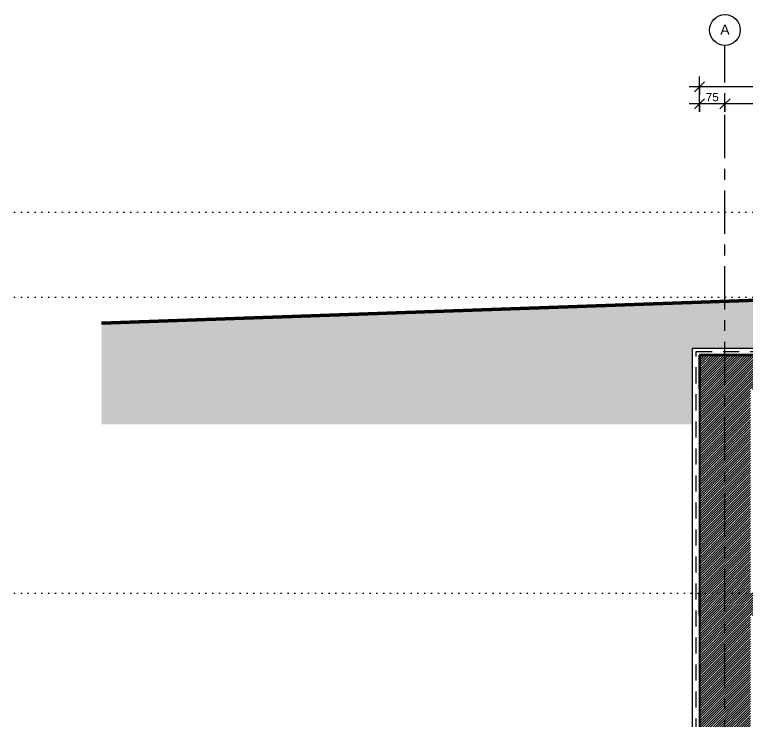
# Model space of a CAD drawing. Header units: centimetres. Extents: x 1976 to 8269, y 9888 to 14030.
# Drawn here: x 1976 to 4126, y 11959 to 14030 of the extents above; entities that cross this region are included whole.
import ezdxf

# ---------------------------------------------------------------- set-up
doc = ezdxf.new("R2010")
doc.units = ezdxf.units.CM
doc.header["$LTSCALE"] = 200
for name, pattern in [('Dot 1mm', [0.1, 0, -0.1]), ('Grid Line 1_4_', [1.11125, 0.635, -0.15875, 0.15875, -0.15875]), ('Overhead', [0.396875, 0.238125, -0.15875])]:
    doc.linetypes.add(name, pattern=pattern)
for name, color, linetype, lineweight in [('A-ANNO-DIMS', 211, 'Continuous', 9), ('A-ANNO-DIMS-100', 211, 'Continuous', 9), ('A-DETL', 90, 'Continuous', 9), ('A-DETL-GENF', 92, 'Continuous', 9), ('A-DETL-THIN', 151, 'Continuous', 9), ('A-DETL-WIDE', 214, 'Continuous', 50), ('A-FLOR', 192, 'Continuous', 9), ('A-FLOR-LEVL', 51, 'Continuous', 9), ('A-FLOR-OVHD', 1, 'Overhead', 9), ('A-FLOR-PATT', 8, 'Continuous', 9), ('A-WALL', 113, 'Continuous', 9), ('A-WALL-PATT', 111, 'Continuous', 25), ('S-GRID', 1, 'Continuous', 9), ('S-GRID-IDEN', 1, 'Continuous', 9)]:
    doc.layers.add(name, color=color, linetype=linetype, lineweight=lineweight)
doc.styles.add('Arial_2', font='arial.ttf', dxfattribs={"height": 29.505988})
doc.styles.add('Arial_4', font='arial.ttf', dxfattribs={"height": 24.588323})
doc.dimstyles.new('IUAS_DIMENSION_AXIS', dxfattribs={"dimscale": 30.48, "dimtxt": 25, "dimasz": 0.984252, "dimexe": 0.984252, "dimexo": 0.0625, "dimgap": 0, "dimtad": 1, "dimdec": 0, "dimzin": 0, "dimdsep": 46, "dimtxsty": 'Arial_4', "dimblk1": 'OBLIQUE', "dimblk2": 'OBLIQUE', "dimsah": 1, "dimcen": 0.09, "dimdle": 0.984252, "dimazin": 0, "dimtfac": 1, "dimtdec": 4, "dimtix": 1, "dimtmove": 0, "dimatfit": 3, "dimfxl": 0.787402, "dimfxlon": 1, "dimtvp": 1, "dimtolj": 1, "dimtzin": 0, "dimarcsym": 2})
doc.dimstyles.new('IUAS_DIMENSION_AXIS_1', dxfattribs={"dimscale": 30.48, "dimtxt": 25, "dimasz": 0.984252, "dimexe": 0.984252, "dimexo": 0.0625, "dimgap": 0, "dimtad": 1, "dimdec": 0, "dimzin": 0, "dimdsep": 46, "dimtxsty": 'Arial_4', "dimblk1": 'OBLIQUE', "dimblk2": 'OBLIQUE', "dimsah": 1, "dimcen": 0.09, "dimdle": 0.984252, "dimazin": 0, "dimtfac": 1, "dimtdec": 4, "dimtix": 1, "dimtmove": 0, "dimatfit": 3, "dimfxl": 0.787402, "dimfxlon": 1, "dimtvp": 1, "dimtolj": 1, "dimtzin": 0, "dimarcsym": 2})
doc.dimstyles.new('IUAS_DIMENSION_AXIS_2', dxfattribs={"dimscale": 30.48, "dimtxt": 25, "dimasz": 0.984252, "dimexe": 0.984252, "dimexo": 0.0625, "dimgap": 0, "dimtad": 1, "dimdec": 0, "dimzin": 0, "dimdsep": 46, "dimtxsty": 'Arial_4', "dimblk1": 'OBLIQUE', "dimblk2": 'OBLIQUE', "dimsah": 1, "dimcen": 0.09, "dimdle": 0.984252, "dimazin": 0, "dimtfac": 1, "dimtdec": 4, "dimtix": 1, "dimtmove": 0, "dimatfit": 3, "dimfxl": 0.787402, "dimfxlon": 1, "dimtvp": 1, "dimtolj": 1, "dimtzin": 0, "dimarcsym": 2})
pattern_1 = [(45, (4932.762, 11977.5), (-3.535534, 3.535534), [])]

# ---------------------------------------------------------------- blocks, each defined once
blk = doc.blocks.new('Grid - IUAS_A_GRID_HEAD_4_5MM-1313285-B')
at = {"layer": 'S-GRID-IDEN'}
blk.add_circle((4065.5, 13985.1), 45.2, dxfattribs=at)
blk = doc.blocks.new('DIMBLOCK1-B')
at = {"layer": 'A-ANNO-DIMS-100', "transparency": 16777216}
for p, q in [((3990.5, 13794.3), (3990.5, 13848.3)), ((6700.5, 13794.3), (6700.5, 13848.3)), ((3990.5, 13818.3), (4005.5, 13833.3)), ((6700.5, 13818.3), (6715.5, 13833.3)), ((6730.5, 13818.3), (3960.5, 13818.3)), ((3990.5, 13818.3), (3975.5, 13803.3)), ((3990.5, 13818.3), (3990.5, 13794.3)), ((6700.5, 13818.3), (6685.5, 13803.3)), ((6700.5, 13818.3), (6700.5, 13794.3))]:
    blk.add_line(p, q, dxfattribs=at)
at = {"layer": 'A-ANNO-DIMS-100', "color": 0, "transparency": 16777216, "insert": (5307.8, 13850.2), "char_height": 24.59, "width": 90.462, "attachment_point": 1, "line_spacing_factor": 0.938532, "style": 'Arial_4'}
blk.add_mtext('2710', dxfattribs=at)
blk = doc.blocks.new('_Oblique')
at = {"color": 0, "linetype": 'ByBlock', "lineweight": -2}
blk.add_line((-0.5, -0.5), (0.5, 0.5), dxfattribs=at)
blk = doc.blocks.new('DIMBLOCK5-B')
at = {"layer": 'A-ANNO-DIMS-100', "transparency": 16777216}
for p, q in [((4065.5, 13744.3), (4065.5, 13798.3)), ((4860.5, 13744.3), (4860.5, 13798.3)), ((4065.5, 13768.3), (4080.5, 13783.3)), ((4860.5, 13768.3), (4875.5, 13783.3)), ((4065.5, 13768.3), (4050.5, 13753.3)), ((4860.5, 13768.3), (4065.5, 13768.3)), ((4065.5, 13768.3), (4065.5, 13744.3)), ((4860.5, 13768.3), (4845.5, 13753.3)), ((4860.5, 13768.3), (4860.5, 13744.3))]:
    blk.add_line(p, q, dxfattribs=at)
at = {"layer": 'A-ANNO-DIMS-100', "color": 0, "transparency": 16777216, "insert": (4434.8, 13800.2), "char_height": 24.59, "width": 67.846, "attachment_point": 1, "line_spacing_factor": 0.938532, "style": 'Arial_4'}
blk.add_mtext('795', dxfattribs=at)
blk = doc.blocks.new('DIMBLOCK6-B')
at = {"layer": 'A-ANNO-DIMS-100', "transparency": 16777216}
for p, q in [((3990.5, 13744.3), (3990.5, 13798.3)), ((4065.5, 13744.3), (4065.5, 13798.3)), ((3990.5, 13768.3), (4005.5, 13783.3)), ((4065.5, 13768.3), (4080.5, 13783.3)), ((4065.5, 13768.3), (3960.5, 13768.3)), ((3990.5, 13768.3), (3975.5, 13753.3)), ((3990.5, 13768.3), (3990.5, 13744.3)), ((4065.5, 13768.3), (4050.5, 13753.3)), ((4065.5, 13768.3), (4065.5, 13744.3))]:
    blk.add_line(p, q, dxfattribs=at)
at = {"layer": 'A-ANNO-DIMS-100', "color": 0, "transparency": 16777216, "insert": (4009.2, 13800.2), "char_height": 24.59, "width": 45.231, "attachment_point": 1, "line_spacing_factor": 0.938532, "style": 'Arial_4'}
blk.add_mtext('75', dxfattribs=at)

msp = doc.modelspace()

# ---------------------------------------------------------------- hatches: boundary and pattern name
at = {"layer": 'A-DETL-GENF'}
h = msp.add_hatch(dxfattribs=at)
h.set_pattern_fill('FP_3', style=0, pattern_type=2)
h.set_pattern_definition([(0, (4932.76, 11977.5), (63.5, 63.5), [63.5, -63.5]), (0, (4932.76, 12001.31), (63.5, 63.5), [63.5, -63.5]), (0, (4932.76, 12025.125), (63.5, 63.5), [63.5, -63.5]), (90, (4940.7, 12033.06), (-63.5, 63.5), [63.5, -63.5]), (90, (4964.51, 12033.06), (-63.5, 63.5), [63.5, -63.5]), (90, (4988.324, 12033.06), (-63.5, 63.5), [63.5, -63.5])])
h.paths.add_polyline_path([(8013.4, 12826.4), (8013.4, 13404.6), (6030.5, 13286.3), (6030.5, 13050), (6720.5, 13050), (6720.5, 12826.4)], flags=0)
h.paths.add_polyline_path([(3970.5, 12826.4), (3970.5, 13050), (5530.5, 13050), (5530.5, 13256.5), (4820.5, 13214.1), (2232.3, 13123.7), (2232.3, 12826.4), (3677.6, 12826.4)], flags=0)
at = {"layer": 'A-FLOR-PATT'}
h = msp.add_hatch(dxfattribs=at)
h.set_pattern_fill('FP_1', color=256, style=0, pattern_type=2)
h.set_pattern_definition(pattern_1)
h.paths.add_polyline_path([(6568.1, 12930), (6700.5, 12930), (6700.5, 13030), (5980.5, 13030), (5980.5, 12930), (6550.5, 12930)], flags=0)
h.paths.add_polyline_path([(4140.5, 12930), (5580.5, 12930), (5580.5, 13030), (3990.5, 13030), (3990.5, 12930)], flags=0)
h = msp.add_hatch(dxfattribs=at)
h.set_pattern_fill('FP_1', color=256, style=0, pattern_type=2)
h.set_pattern_definition(pattern_1)
h.paths.add_polyline_path([(3990.5, 12265), (6700.5, 12265), (6700.5, 12330), (3990.5, 12330)], flags=0)
at = {"layer": 'A-WALL-PATT', "lineweight": 9}
h = msp.add_hatch(dxfattribs=at)
h.set_pattern_fill('FP_1', color=256, style=0, pattern_type=2)
h.set_pattern_definition(pattern_1)
h.paths.add_polyline_path([(3993.7, 10750), (4140.5, 10750), (4140.5, 10915), (3990.5, 10915), (3990.5, 10750)], flags=0)
h.paths.add_polyline_path([(4129.2, 10935), (4140.5, 10935), (4140.5, 11565), (3990.5, 11565), (3990.5, 10935), (4038.9, 10935)], flags=0)
h.paths.add_polyline_path([(4038.9, 11630), (4140.5, 11630), (4140.5, 12265), (3990.5, 12265), (3990.5, 11630)], flags=0)
h.paths.add_polyline_path([(3990.5, 12330), (4140.5, 12330), (4140.5, 12930), (3990.5, 12930), (3990.5, 12477.1)], flags=0)

# ---------------------------------------------------------------- linework, layer by layer
at = {"layer": 'A-DETL'}
for p, q in [((3970.5, 10555), (3970.5, 13050)), ((3970.5, 13050), (5530.5, 13050))]:
    msp.add_line(p, q, dxfattribs=at)
at = {"layer": 'A-DETL-THIN'}
for p, q in [((3970.5, 12826.4), (3970.5, 13050)), ((3970.5, 13050), (5530.5, 13050))]:
    msp.add_line(p, q, dxfattribs=at)
at = {"layer": 'A-DETL-WIDE'}
msp.add_line((4820.5, 13214.1), (2232.3, 13123.7), dxfattribs=at)
at = {"layer": 'A-FLOR', "lineweight": 35}
for p, q in [((5550.5, 13030), (3990.5, 13030)), ((3990.5, 13030), (3990.5, 12930)), ((3990.5, 12330), (3990.5, 12265))]:
    msp.add_line(p, q, dxfattribs=at)
at = {"layer": 'A-FLOR-LEVL', "linetype": 'Dot 1mm'}
for p, q in [((1976.5, 13450), (8269.3, 13450)), ((1976.5, 13200), (8269.3, 13200)), ((1976.5, 12330), (8269.3, 12330))]:
    msp.add_line(p, q, dxfattribs=at)
at = {"layer": 'A-FLOR-OVHD'}
for p, q in [((3980.5, 10565), (3980.5, 13040)), ((3980.5, 13040), (5540.5, 13040))]:
    msp.add_line(p, q, dxfattribs=at)
at = {"layer": 'A-WALL', "lineweight": 25}
for p, q in [((3990.5, 12930), (3990.5, 12330)), ((3990.5, 12265), (3990.5, 11630))]:
    msp.add_line(p, q, dxfattribs=at)
at = {"layer": 'S-GRID', "linetype": 'Grid Line 1_4_'}
msp.add_line((4065.5, 10497.2), (4065.5, 13939.9), dxfattribs=at)

# ---------------------------------------------------------------- block references
at = {"layer": 'S-GRID-IDEN'}
msp.add_blockref('Grid - IUAS_A_GRID_HEAD_4_5MM-1313285-B', (0, 0), dxfattribs=at)

# ---------------------------------------------------------------- dimensions: what is measured, and where the dimension line sits
at = {"layer": 'A-ANNO-DIMS'}
for base, p1, p2, dimstyle, override, picture, middle in [((3990.5, 13818.3), (6700.5, 13794.3), (3990.5, 13794.3), 'IUAS_DIMENSION_AXIS', {"dimpost": '<>', "dimfxl": 2710}, 'DIMBLOCK1-B', (5345.5, 13830.8)), ((3990.5, 13768.3), (4065.5, 13744.3), (3990.5, 13744.3), 'IUAS_DIMENSION_AXIS_2', {"dimpost": '<>', "dimfxl": 75}, 'DIMBLOCK6-B', (4028, 13780.8)), ((4065.5, 13768.3), (4860.5, 13744.3), (4065.5, 13744.3), 'IUAS_DIMENSION_AXIS_1', {"dimpost": '<>', "dimfxl": 795}, 'DIMBLOCK5-B', (4463, 13780.8))]:
    dim = msp.add_linear_dim(base=base, p1=p1, p2=p2, dimstyle=dimstyle, override=override, dxfattribs=at)
    dim.commit()
    dim.dimension.update_dxf_attribs({"geometry": picture, "text_midpoint": middle})

# ---------------------------------------------------------------- next in the draw order: texts
at = {"layer": 'S-GRID-IDEN', "insert": (4065.5, 14000.8), "char_height": 29.506, "width": 32.76, "attachment_point": 2, "line_spacing_factor": 0.938532, "style": 'Arial_2', "bg_fill": 3, "box_fill_scale": 1.25, "bg_fill_color": 0, "bg_fill_transparency": 0}
msp.add_mtext('\\fArial|b0|i0|c162|p34|;A', dxfattribs=at)

doc.saveas('drawing.dxf')
